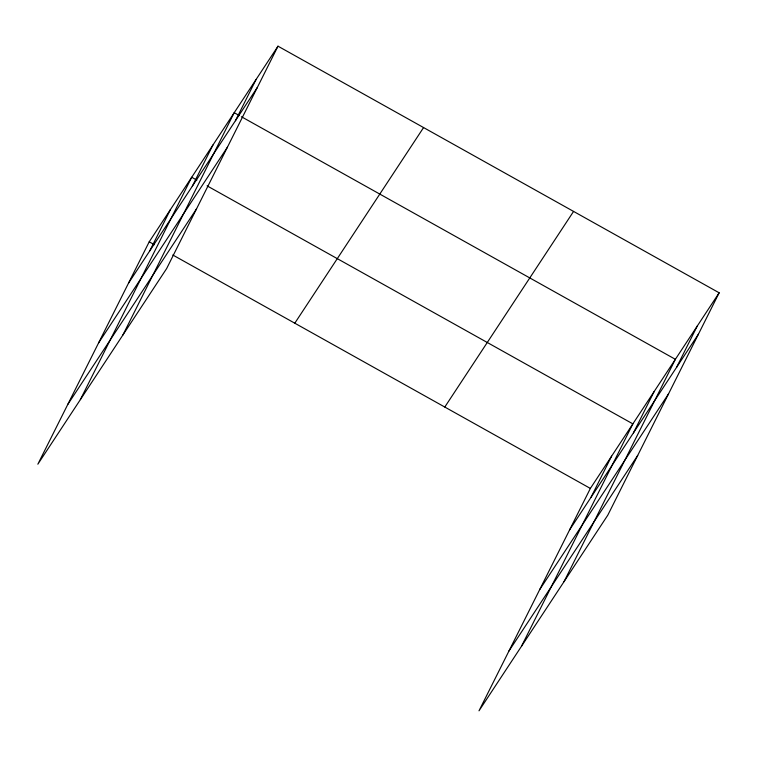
<?xml version="1.0" encoding="UTF-8"?>
<svg xmlns="http://www.w3.org/2000/svg" width="757" height="757" viewBox="0 0 757 757"><rect width="100%" height="100%" fill="white"/><g stroke="black" fill="none" stroke-linecap="round" stroke-linejoin="round"><path stroke-width="1.14" d="M277.999 46.186L149.214 241.814L37.85 464.202L166.635 268.574L277.999 46.186L719.15 292.798L607.786 515.186L479.001 710.814L590.365 488.426L719.15 292.798M149.791 250.822L170.467 209.538M80.346 399.649L191.71 177.252L196.839 180.119M192.287 186.26L212.963 144.975M122.842 335.086L234.206 112.698L239.335 115.566M235.427 120.732L256.103 79.447M590.943 497.434L611.618 456.149M521.497 646.26L632.861 423.873L207.087 185.853M633.439 432.881L654.114 391.587M564.003 581.698L675.367 359.31L241.388 116.71M676.578 367.344L697.254 326.059M128.539 283.099L257.323 87.471M98.609 342.864L227.393 147.237M67.78 404.437L196.555 208.809M294.795 323.192L423.579 127.564M444.785 407.039L573.569 211.421M569.69 529.711L698.474 334.083M539.769 589.476L668.545 393.848M508.931 651.048L637.716 455.421M149.214 241.814L154.343 244.681M172.795 254.995L590.365 488.426"/></g></svg>
